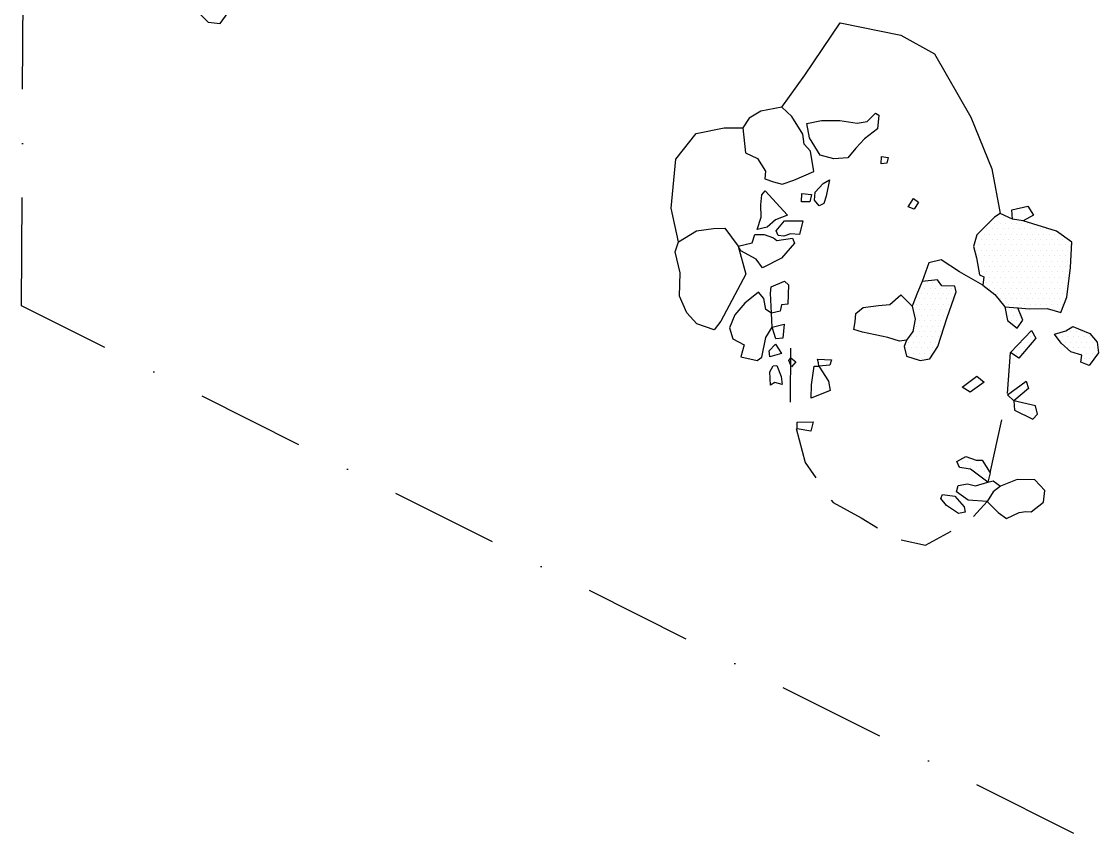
# Model space of a CAD drawing. Header units: metres. Extents: x -1494 to -1229, y -1520 to -1042.
# Drawn here: x -1494.4 to -1245.4, y -1519.8 to -1332.1 of the extents above; entities that cross this region are included whole.
import ezdxf

# ---------------------------------------------------------------- set-up
doc = ezdxf.new("R2010")
doc.units = ezdxf.units.M
doc.header["$LTSCALE"] = 25
doc.header["$MEASUREMENT"] = 0
doc.linetypes.add('GESTRICHELT', pattern=[0.75, 0.5, -0.25])
doc.linetypes.add('STRICHPUNKTX2', pattern=[2, 1, -0.5, 0, -0.5])
doc.layers.get('0').update_dxf_attribs({"linetype": 'CONTINUOUS'})
for name, color, linetype in [('BEFUND', 1, 'CONTINUOUS'), ('BEFUND_UNSICHER', 1, 'GESTRICHELT'), ('GRABUNGSGRENZE', 3, 'STRICHPUNKTX2'), ('STEINE', 4, 'CONTINUOUS'), ('STEINESCHRAFF', 4, 'CONTINUOUS')]:
    doc.layers.add(name, color=color, linetype=linetype)

# ---------------------------------------------------------------- blocks, each defined once
blk = doc.blocks.new('*X5')
at = {"color": 0}
for p, q in [((-1270.625, -1378.75), (-1270.625, -1378.75)), ((-1269.375, -1378.75), (-1269.375, -1378.75)), ((-1268.75, -1377.5), (-1268.75, -1377.5)), ((-1268.125, -1378.75), (-1268.125, -1378.75)), ((-1267.5, -1377.5), (-1267.5, -1377.5)), ((-1266.875, -1378.75), (-1266.875, -1378.75)), ((-1266.25, -1377.5), (-1266.25, -1377.5)), ((-1265.625, -1378.75), (-1265.625, -1378.75)), ((-1264.375, -1378.75), (-1264.375, -1378.75)), ((-1263.125, -1378.75), (-1263.125, -1378.75)), ((-1261.875, -1378.75), (-1261.875, -1378.75)), ((-1273.125, -1381.25), (-1273.125, -1381.25)), ((-1271.875, -1381.25), (-1271.875, -1381.25)), ((-1271.25, -1380), (-1271.25, -1380)), ((-1270.625, -1381.25), (-1270.625, -1381.25)), ((-1270, -1380), (-1270, -1380)), ((-1269.375, -1381.25), (-1269.375, -1381.25)), ((-1268.75, -1380), (-1268.75, -1380)), ((-1268.125, -1381.25), (-1268.125, -1381.25)), ((-1267.5, -1380), (-1267.5, -1380)), ((-1266.875, -1381.25), (-1266.875, -1381.25)), ((-1266.25, -1380), (-1266.25, -1380)), ((-1265.625, -1381.25), (-1265.625, -1381.25)), ((-1265, -1380), (-1265, -1380)), ((-1264.375, -1381.25), (-1264.375, -1381.25)), ((-1263.75, -1380), (-1263.75, -1380)), ((-1263.125, -1381.25), (-1263.125, -1381.25)), ((-1262.5, -1380), (-1262.5, -1380)), ((-1261.875, -1381.25), (-1261.875, -1381.25)), ((-1261.25, -1380), (-1261.25, -1380)), ((-1260.625, -1381.25), (-1260.625, -1381.25)), ((-1260, -1380), (-1260, -1380)), ((-1259.375, -1381.25), (-1259.375, -1381.25)), ((-1258.75, -1380), (-1258.75, -1380)), ((-1258.125, -1381.25), (-1258.125, -1381.25)), ((-1257.5, -1380), (-1257.5, -1380)), ((-1256.875, -1381.25), (-1256.875, -1381.25)), ((-1255.625, -1381.25), (-1255.625, -1381.25)), ((-1254.375, -1381.25), (-1254.375, -1381.25)), ((-1273.75, -1382.5), (-1273.75, -1382.5)), ((-1273.125, -1383.75), (-1273.125, -1383.75)), ((-1272.5, -1382.5), (-1272.5, -1382.5)), ((-1271.875, -1383.75), (-1271.875, -1383.75)), ((-1271.25, -1382.5), (-1271.25, -1382.5)), ((-1270.625, -1383.75), (-1270.625, -1383.75)), ((-1270, -1382.5), (-1270, -1382.5)), ((-1269.375, -1383.75), (-1269.375, -1383.75)), ((-1268.75, -1382.5), (-1268.75, -1382.5)), ((-1268.125, -1383.75), (-1268.125, -1383.75)), ((-1267.5, -1382.5), (-1267.5, -1382.5)), ((-1266.875, -1383.75), (-1266.875, -1383.75)), ((-1266.25, -1382.5), (-1266.25, -1382.5)), ((-1265.625, -1383.75), (-1265.625, -1383.75)), ((-1265, -1382.5), (-1265, -1382.5)), ((-1264.375, -1383.75), (-1264.375, -1383.75)), ((-1263.75, -1382.5), (-1263.75, -1382.5)), ((-1263.125, -1383.75), (-1263.125, -1383.75)), ((-1262.5, -1382.5), (-1262.5, -1382.5)), ((-1261.875, -1383.75), (-1261.875, -1383.75)), ((-1261.25, -1382.5), (-1261.25, -1382.5)), ((-1260.625, -1383.75), (-1260.625, -1383.75)), ((-1260, -1382.5), (-1260, -1382.5)), ((-1259.375, -1383.75), (-1259.375, -1383.75)), ((-1258.75, -1382.5), (-1258.75, -1382.5)), ((-1258.125, -1383.75), (-1258.125, -1383.75)), ((-1257.5, -1382.5), (-1257.5, -1382.5)), ((-1256.875, -1383.75), (-1256.875, -1383.75)), ((-1256.25, -1382.5), (-1256.25, -1382.5)), ((-1255.625, -1383.75), (-1255.625, -1383.75)), ((-1255, -1382.5), (-1255, -1382.5)), ((-1254.375, -1383.75), (-1254.375, -1383.75)), ((-1253.75, -1382.5), (-1253.75, -1382.5)), ((-1253.125, -1383.75), (-1253.125, -1383.75)), ((-1252.5, -1382.5), (-1252.5, -1382.5)), ((-1251.875, -1383.75), (-1251.875, -1383.75)), ((-1273.75, -1385), (-1273.75, -1385)), ((-1273.125, -1386.25), (-1273.125, -1386.25)), ((-1272.5, -1385), (-1272.5, -1385)), ((-1271.875, -1386.25), (-1271.875, -1386.25)), ((-1271.25, -1385), (-1271.25, -1385)), ((-1270.625, -1386.25), (-1270.625, -1386.25)), ((-1270, -1385), (-1270, -1385)), ((-1269.375, -1386.25), (-1269.375, -1386.25)), ((-1268.75, -1385), (-1268.75, -1385)), ((-1268.125, -1386.25), (-1268.125, -1386.25)), ((-1267.5, -1385), (-1267.5, -1385)), ((-1266.875, -1386.25), (-1266.875, -1386.25)), ((-1266.25, -1385), (-1266.25, -1385)), ((-1265.625, -1386.25), (-1265.625, -1386.25)), ((-1265, -1385), (-1265, -1385)), ((-1264.375, -1386.25), (-1264.375, -1386.25)), ((-1263.75, -1385), (-1263.75, -1385)), ((-1263.125, -1386.25), (-1263.125, -1386.25)), ((-1262.5, -1385), (-1262.5, -1385)), ((-1261.875, -1386.25), (-1261.875, -1386.25)), ((-1261.25, -1385), (-1261.25, -1385)), ((-1260.625, -1386.25), (-1260.625, -1386.25)), ((-1260, -1385), (-1260, -1385)), ((-1259.375, -1386.25), (-1259.375, -1386.25)), ((-1258.75, -1385), (-1258.75, -1385)), ((-1258.125, -1386.25), (-1258.125, -1386.25)), ((-1257.5, -1385), (-1257.5, -1385)), ((-1256.875, -1386.25), (-1256.875, -1386.25)), ((-1256.25, -1385), (-1256.25, -1385)), ((-1255.625, -1386.25), (-1255.625, -1386.25)), ((-1255, -1385), (-1255, -1385)), ((-1254.375, -1386.25), (-1254.375, -1386.25)), ((-1253.75, -1385), (-1253.75, -1385)), ((-1253.125, -1386.25), (-1253.125, -1386.25)), ((-1252.5, -1385), (-1252.5, -1385)), ((-1251.875, -1386.25), (-1251.875, -1386.25)), ((-1273.125, -1388.75), (-1273.125, -1388.75)), ((-1272.5, -1387.5), (-1272.5, -1387.5)), ((-1271.875, -1388.75), (-1271.875, -1388.75)), ((-1271.25, -1387.5), (-1271.25, -1387.5)), ((-1270.625, -1388.75), (-1270.625, -1388.75)), ((-1270, -1387.5), (-1270, -1387.5)), ((-1269.375, -1388.75), (-1269.375, -1388.75)), ((-1268.75, -1387.5), (-1268.75, -1387.5)), ((-1268.125, -1388.75), (-1268.125, -1388.75)), ((-1267.5, -1387.5), (-1267.5, -1387.5)), ((-1266.875, -1388.75), (-1266.875, -1388.75)), ((-1266.25, -1387.5), (-1266.25, -1387.5)), ((-1265.625, -1388.75), (-1265.625, -1388.75)), ((-1265, -1387.5), (-1265, -1387.5)), ((-1264.375, -1388.75), (-1264.375, -1388.75)), ((-1263.75, -1387.5), (-1263.75, -1387.5)), ((-1263.125, -1388.75), (-1263.125, -1388.75)), ((-1262.5, -1387.5), (-1262.5, -1387.5)), ((-1261.875, -1388.75), (-1261.875, -1388.75)), ((-1261.25, -1387.5), (-1261.25, -1387.5)), ((-1260.625, -1388.75), (-1260.625, -1388.75)), ((-1260, -1387.5), (-1260, -1387.5)), ((-1259.375, -1388.75), (-1259.375, -1388.75)), ((-1258.75, -1387.5), (-1258.75, -1387.5)), ((-1258.125, -1388.75), (-1258.125, -1388.75)), ((-1257.5, -1387.5), (-1257.5, -1387.5)), ((-1256.875, -1388.75), (-1256.875, -1388.75)), ((-1256.25, -1387.5), (-1256.25, -1387.5)), ((-1255.625, -1388.75), (-1255.625, -1388.75)), ((-1255, -1387.5), (-1255, -1387.5)), ((-1254.375, -1388.75), (-1254.375, -1388.75)), ((-1253.75, -1387.5), (-1253.75, -1387.5)), ((-1253.125, -1388.75), (-1253.125, -1388.75)), ((-1252.5, -1387.5), (-1252.5, -1387.5)), ((-1272.5, -1390), (-1272.5, -1390)), ((-1271.875, -1391.25), (-1271.875, -1391.25)), ((-1271.25, -1390), (-1271.25, -1390)), ((-1270.625, -1391.25), (-1270.625, -1391.25)), ((-1270, -1390), (-1270, -1390)), ((-1269.375, -1391.25), (-1269.375, -1391.25)), ((-1268.75, -1390), (-1268.75, -1390)), ((-1268.125, -1391.25), (-1268.125, -1391.25)), ((-1267.5, -1390), (-1267.5, -1390)), ((-1266.875, -1391.25), (-1266.875, -1391.25)), ((-1266.25, -1390), (-1266.25, -1390)), ((-1265.625, -1391.25), (-1265.625, -1391.25)), ((-1265, -1390), (-1265, -1390)), ((-1264.375, -1391.25), (-1264.375, -1391.25)), ((-1263.75, -1390), (-1263.75, -1390)), ((-1263.125, -1391.25), (-1263.125, -1391.25)), ((-1262.5, -1390), (-1262.5, -1390)), ((-1261.875, -1391.25), (-1261.875, -1391.25)), ((-1261.25, -1390), (-1261.25, -1390)), ((-1260.625, -1391.25), (-1260.625, -1391.25)), ((-1260, -1390), (-1260, -1390)), ((-1259.375, -1391.25), (-1259.375, -1391.25)), ((-1258.75, -1390), (-1258.75, -1390)), ((-1258.125, -1391.25), (-1258.125, -1391.25)), ((-1257.5, -1390), (-1257.5, -1390)), ((-1256.875, -1391.25), (-1256.875, -1391.25)), ((-1256.25, -1390), (-1256.25, -1390)), ((-1255.625, -1391.25), (-1255.625, -1391.25)), ((-1255, -1390), (-1255, -1390)), ((-1254.375, -1391.25), (-1254.375, -1391.25)), ((-1253.75, -1390), (-1253.75, -1390)), ((-1253.125, -1391.25), (-1253.125, -1391.25)), ((-1252.5, -1390), (-1252.5, -1390)), ((-1286.25, -1392.5), (-1286.25, -1392.5)), ((-1285.625, -1393.75), (-1285.625, -1393.75)), ((-1285, -1392.5), (-1285, -1392.5)), ((-1284.375, -1393.75), (-1284.375, -1393.75)), ((-1283.75, -1392.5), (-1283.75, -1392.5)), ((-1283.125, -1393.75), (-1283.125, -1393.75)), ((-1282.5, -1392.5), (-1282.5, -1392.5)), ((-1281.875, -1393.75), (-1281.875, -1393.75)), ((-1280.625, -1393.75), (-1280.625, -1393.75)), ((-1279.375, -1393.75), (-1279.375, -1393.75)), ((-1271.25, -1392.5), (-1271.25, -1392.5)), ((-1270.625, -1393.75), (-1270.625, -1393.75)), ((-1270, -1392.5), (-1270, -1392.5)), ((-1269.375, -1393.75), (-1269.375, -1393.75)), ((-1268.75, -1392.5), (-1268.75, -1392.5)), ((-1268.125, -1393.75), (-1268.125, -1393.75)), ((-1267.5, -1392.5), (-1267.5, -1392.5)), ((-1266.875, -1393.75), (-1266.875, -1393.75)), ((-1266.25, -1392.5), (-1266.25, -1392.5)), ((-1265.625, -1393.75), (-1265.625, -1393.75)), ((-1265, -1392.5), (-1265, -1392.5)), ((-1264.375, -1393.75), (-1264.375, -1393.75)), ((-1263.75, -1392.5), (-1263.75, -1392.5)), ((-1263.125, -1393.75), (-1263.125, -1393.75)), ((-1262.5, -1392.5), (-1262.5, -1392.5)), ((-1261.875, -1393.75), (-1261.875, -1393.75)), ((-1261.25, -1392.5), (-1261.25, -1392.5)), ((-1260.625, -1393.75), (-1260.625, -1393.75)), ((-1260, -1392.5), (-1260, -1392.5)), ((-1259.375, -1393.75), (-1259.375, -1393.75)), ((-1258.75, -1392.5), (-1258.75, -1392.5)), ((-1258.125, -1393.75), (-1258.125, -1393.75)), ((-1257.5, -1392.5), (-1257.5, -1392.5)), ((-1256.875, -1393.75), (-1256.875, -1393.75)), ((-1256.25, -1392.5), (-1256.25, -1392.5)), ((-1255.625, -1393.75), (-1255.625, -1393.75)), ((-1255, -1392.5), (-1255, -1392.5)), ((-1254.375, -1393.75), (-1254.375, -1393.75)), ((-1253.75, -1392.5), (-1253.75, -1392.5)), ((-1253.125, -1393.75), (-1253.125, -1393.75)), ((-1252.5, -1392.5), (-1252.5, -1392.5)), ((-1286.875, -1396.25), (-1286.875, -1396.25)), ((-1286.25, -1395), (-1286.25, -1395)), ((-1285.625, -1396.25), (-1285.625, -1396.25)), ((-1285, -1395), (-1285, -1395)), ((-1284.375, -1396.25), (-1284.375, -1396.25)), ((-1283.75, -1395), (-1283.75, -1395)), ((-1283.125, -1396.25), (-1283.125, -1396.25)), ((-1282.5, -1395), (-1282.5, -1395)), ((-1281.875, -1396.25), (-1281.875, -1396.25)), ((-1281.25, -1395), (-1281.25, -1395)), ((-1280.625, -1396.25), (-1280.625, -1396.25)), ((-1280, -1395), (-1280, -1395)), ((-1279.375, -1396.25), (-1279.375, -1396.25)), ((-1278.75, -1395), (-1278.75, -1395)), ((-1268.75, -1395), (-1268.75, -1395)), ((-1268.125, -1396.25), (-1268.125, -1396.25)), ((-1267.5, -1395), (-1267.5, -1395)), ((-1266.875, -1396.25), (-1266.875, -1396.25)), ((-1266.25, -1395), (-1266.25, -1395)), ((-1265.625, -1396.25), (-1265.625, -1396.25)), ((-1265, -1395), (-1265, -1395)), ((-1264.375, -1396.25), (-1264.375, -1396.25)), ((-1263.75, -1395), (-1263.75, -1395)), ((-1263.125, -1396.25), (-1263.125, -1396.25)), ((-1262.5, -1395), (-1262.5, -1395)), ((-1261.875, -1396.25), (-1261.875, -1396.25)), ((-1261.25, -1395), (-1261.25, -1395)), ((-1260.625, -1396.25), (-1260.625, -1396.25)), ((-1260, -1395), (-1260, -1395)), ((-1259.375, -1396.25), (-1259.375, -1396.25)), ((-1258.75, -1395), (-1258.75, -1395)), ((-1258.125, -1396.25), (-1258.125, -1396.25)), ((-1257.5, -1395), (-1257.5, -1395)), ((-1256.875, -1396.25), (-1256.875, -1396.25)), ((-1256.25, -1395), (-1256.25, -1395)), ((-1255.625, -1396.25), (-1255.625, -1396.25)), ((-1255, -1395), (-1255, -1395)), ((-1254.375, -1396.25), (-1254.375, -1396.25)), ((-1253.75, -1395), (-1253.75, -1395)), ((-1253.125, -1396.25), (-1253.125, -1396.25)), ((-1288.125, -1398.75), (-1288.125, -1398.75)), ((-1287.5, -1397.5), (-1287.5, -1397.5)), ((-1286.875, -1398.75), (-1286.875, -1398.75)), ((-1286.25, -1397.5), (-1286.25, -1397.5)), ((-1285.625, -1398.75), (-1285.625, -1398.75)), ((-1285, -1397.5), (-1285, -1397.5)), ((-1284.375, -1398.75), (-1284.375, -1398.75)), ((-1283.75, -1397.5), (-1283.75, -1397.5)), ((-1283.125, -1398.75), (-1283.125, -1398.75)), ((-1282.5, -1397.5), (-1282.5, -1397.5)), ((-1281.875, -1398.75), (-1281.875, -1398.75)), ((-1281.25, -1397.5), (-1281.25, -1397.5)), ((-1280.625, -1398.75), (-1280.625, -1398.75)), ((-1280, -1397.5), (-1280, -1397.5)), ((-1267.5, -1397.5), (-1267.5, -1397.5)), ((-1266.875, -1398.75), (-1266.875, -1398.75)), ((-1266.25, -1397.5), (-1266.25, -1397.5)), ((-1265.625, -1398.75), (-1265.625, -1398.75)), ((-1265, -1397.5), (-1265, -1397.5)), ((-1264.375, -1398.75), (-1264.375, -1398.75)), ((-1263.75, -1397.5), (-1263.75, -1397.5)), ((-1262.5, -1397.5), (-1262.5, -1397.5)), ((-1261.25, -1397.5), (-1261.25, -1397.5)), ((-1260, -1397.5), (-1260, -1397.5)), ((-1258.75, -1397.5), (-1258.75, -1397.5)), ((-1257.5, -1397.5), (-1257.5, -1397.5)), ((-1256.25, -1397.5), (-1256.25, -1397.5)), ((-1255.625, -1398.75), (-1255.625, -1398.75)), ((-1255, -1397.5), (-1255, -1397.5)), ((-1254.375, -1398.75), (-1254.375, -1398.75)), ((-1253.75, -1397.5), (-1253.75, -1397.5)), ((-1287.5, -1400), (-1287.5, -1400)), ((-1286.875, -1401.25), (-1286.875, -1401.25)), ((-1286.25, -1400), (-1286.25, -1400)), ((-1285.625, -1401.25), (-1285.625, -1401.25)), ((-1285, -1400), (-1285, -1400)), ((-1284.375, -1401.25), (-1284.375, -1401.25)), ((-1283.75, -1400), (-1283.75, -1400)), ((-1283.125, -1401.25), (-1283.125, -1401.25)), ((-1282.5, -1400), (-1282.5, -1400)), ((-1281.875, -1401.25), (-1281.875, -1401.25)), ((-1281.25, -1400), (-1281.25, -1400)), ((-1280.625, -1401.25), (-1280.625, -1401.25)), ((-1266.25, -1400), (-1266.25, -1400)), ((-1265.625, -1401.25), (-1265.625, -1401.25)), ((-1265, -1400), (-1265, -1400)), ((-1264.375, -1401.25), (-1264.375, -1401.25)), ((-1263.75, -1400), (-1263.75, -1400)), ((-1263.125, -1401.25), (-1263.125, -1401.25)), ((-1288.125, -1403.75), (-1288.125, -1403.75)), ((-1287.5, -1402.5), (-1287.5, -1402.5)), ((-1286.875, -1403.75), (-1286.875, -1403.75)), ((-1286.25, -1402.5), (-1286.25, -1402.5)), ((-1285.625, -1403.75), (-1285.625, -1403.75)), ((-1285, -1402.5), (-1285, -1402.5)), ((-1284.375, -1403.75), (-1284.375, -1403.75)), ((-1283.75, -1402.5), (-1283.75, -1402.5)), ((-1283.125, -1403.75), (-1283.125, -1403.75)), ((-1282.5, -1402.5), (-1282.5, -1402.5)), ((-1281.875, -1403.75), (-1281.875, -1403.75)), ((-1281.25, -1402.5), (-1281.25, -1402.5)), ((-1253.125, -1403.75), (-1253.125, -1403.75)), ((-1251.875, -1403.75), (-1251.875, -1403.75)), ((-1250.625, -1403.75), (-1250.625, -1403.75)), ((-1249.375, -1403.75), (-1249.375, -1403.75)), ((-1289.375, -1406.25), (-1289.375, -1406.25)), ((-1288.75, -1405), (-1288.75, -1405)), ((-1288.125, -1406.25), (-1288.125, -1406.25)), ((-1287.5, -1405), (-1287.5, -1405)), ((-1286.875, -1406.25), (-1286.875, -1406.25)), ((-1286.25, -1405), (-1286.25, -1405)), ((-1285.625, -1406.25), (-1285.625, -1406.25)), ((-1285, -1405), (-1285, -1405)), ((-1284.375, -1406.25), (-1284.375, -1406.25)), ((-1283.75, -1405), (-1283.75, -1405)), ((-1283.125, -1406.25), (-1283.125, -1406.25)), ((-1282.5, -1405), (-1282.5, -1405)), ((-1263.125, -1406.25), (-1263.125, -1406.25)), ((-1261.875, -1406.25), (-1261.875, -1406.25)), ((-1261.25, -1405), (-1261.25, -1405)), ((-1255, -1405), (-1255, -1405)), ((-1253.75, -1405), (-1253.75, -1405)), ((-1253.125, -1406.25), (-1253.125, -1406.25)), ((-1252.5, -1405), (-1252.5, -1405)), ((-1251.875, -1406.25), (-1251.875, -1406.25)), ((-1251.25, -1405), (-1251.25, -1405)), ((-1250.625, -1406.25), (-1250.625, -1406.25)), ((-1250, -1405), (-1250, -1405)), ((-1249.375, -1406.25), (-1249.375, -1406.25)), ((-1248.75, -1405), (-1248.75, -1405)), ((-1248.125, -1406.25), (-1248.125, -1406.25)), ((-1247.5, -1405), (-1247.5, -1405)), ((-1246.875, -1406.25), (-1246.875, -1406.25)), ((-1290, -1407.5), (-1290, -1407.5)), ((-1289.375, -1408.75), (-1289.375, -1408.75)), ((-1288.75, -1407.5), (-1288.75, -1407.5)), ((-1288.125, -1408.75), (-1288.125, -1408.75)), ((-1287.5, -1407.5), (-1287.5, -1407.5)), ((-1286.875, -1408.75), (-1286.875, -1408.75)), ((-1286.25, -1407.5), (-1286.25, -1407.5)), ((-1285.625, -1408.75), (-1285.625, -1408.75)), ((-1285, -1407.5), (-1285, -1407.5)), ((-1284.375, -1408.75), (-1284.375, -1408.75)), ((-1283.75, -1407.5), (-1283.75, -1407.5)), ((-1265.625, -1408.75), (-1265.625, -1408.75)), ((-1264.375, -1408.75), (-1264.375, -1408.75)), ((-1263.75, -1407.5), (-1263.75, -1407.5)), ((-1263.125, -1408.75), (-1263.125, -1408.75)), ((-1262.5, -1407.5), (-1262.5, -1407.5)), ((-1252.5, -1407.5), (-1252.5, -1407.5)), ((-1251.25, -1407.5), (-1251.25, -1407.5)), ((-1250.625, -1408.75), (-1250.625, -1408.75)), ((-1250, -1407.5), (-1250, -1407.5)), ((-1249.375, -1408.75), (-1249.375, -1408.75)), ((-1248.75, -1407.5), (-1248.75, -1407.5)), ((-1248.125, -1408.75), (-1248.125, -1408.75)), ((-1247.5, -1407.5), (-1247.5, -1407.5)), ((-1246.875, -1408.75), (-1246.875, -1408.75)), ((-1246.25, -1407.5), (-1246.25, -1407.5)), ((-1245.625, -1408.75), (-1245.625, -1408.75)), ((-1287.5, -1410), (-1287.5, -1410)), ((-1286.25, -1410), (-1286.25, -1410)), ((-1285, -1410), (-1285, -1410)), ((-1248.75, -1410), (-1248.75, -1410)), ((-1248.125, -1411.25), (-1248.125, -1411.25)), ((-1247.5, -1410), (-1247.5, -1410)), ((-1277.5, -1435), (-1277.5, -1435)), ((-1276.875, -1433.75), (-1276.875, -1433.75)), ((-1276.25, -1435), (-1276.25, -1435)), ((-1275.625, -1433.75), (-1275.625, -1433.75)), ((-1275, -1435), (-1275, -1435)), ((-1274.375, -1433.75), (-1274.375, -1433.75)), ((-1273.75, -1435), (-1273.75, -1435)), ((-1273.125, -1433.75), (-1273.125, -1433.75)), ((-1272.5, -1435), (-1272.5, -1435)), ((-1273.125, -1436.25), (-1273.125, -1436.25)), ((-1271.875, -1436.25), (-1271.875, -1436.25)), ((-1271.25, -1437.5), (-1271.25, -1437.5)), ((-1270.625, -1436.25), (-1270.625, -1436.25))]:
    blk.add_line(p, q, dxfattribs=at)

msp = doc.modelspace()

# ---------------------------------------------------------------- linework, layer by layer
at = {"layer": 'BEFUND'}
for points in [[(-1460.32, -1317.62), (-1459.09, -1322.42), (-1457.36, -1325.88), (-1451.24, -1332.26), (-1448.48, -1332.51), (-1445.37, -1328.28), (-1440.99, -1325.37), (-1434.87, -1319.96), (-1428.86, -1315.98)], [(-1318.66, -1351.91), (-1313.28, -1344.52), (-1305.14, -1332.37), (-1291.16, -1335.28), (-1283.35, -1339.59), (-1274.94, -1354.21), (-1270.08, -1366.14), (-1268.15, -1376.51)], [(-1342.5, -1383.01), (-1344.19, -1375.24), (-1343.16, -1363.93), (-1338.45, -1357.97), (-1331.96, -1356.66), (-1327.63, -1356.65)], [(-1272.15, -1393.09), (-1277.57, -1389.97), (-1281.82, -1387.17), (-1284.68, -1387.86), (-1286.16, -1392.22)]]:
    msp.add_lwpolyline(points, dxfattribs=at)
at = {"layer": 'BEFUND_UNSICHER', "flags": 128}
for points in [[(-1316.66, -1407.6), (-1316.7, -1421.01), (-1313.22, -1434.09), (-1306.79, -1443.34), (-1300.3, -1446.82), (-1292.4, -1451.65), (-1285.44, -1453.2), (-1275.33, -1447.7), (-1271.2, -1443.1)], [(-1270.47, -1436.44), (-1266.51, -1418.38), (-1265.79, -1408.65)]]:
    msp.add_lwpolyline(points, dxfattribs=at)
at = {"layer": 'GRABUNGSGRENZE'}
msp.add_lwpolyline([(-1251.18, -1519.84), (-1494.35, -1397.8), (-1492.58, -1041.97)], dxfattribs=at)
at = {"layer": 'STEINE'}
for points in [[(-1311.27, -1366.77), (-1312.04, -1362.07), (-1313.5, -1360.43), (-1313.78, -1358.13), (-1316.29, -1354.07), (-1318.66, -1351.91), (-1323.46, -1352.82), (-1326.18, -1354.43), (-1327.63, -1356.65), (-1327.03, -1362.47), (-1324.24, -1363.78), (-1322.44, -1366.7), (-1322.56, -1368.48), (-1320.53, -1369.17), (-1318.54, -1369.7), (-1315.88, -1368.76), (-1311.27, -1366.77)], [(-1312.84, -1355.69), (-1309.46, -1355.01), (-1305.23, -1354.96), (-1301.21, -1355.56), (-1298.91, -1355.18), (-1297.01, -1353.31), (-1296.2, -1353.78), (-1296.49, -1356.89), (-1299.52, -1359.2), (-1301.53, -1361.37), (-1303.35, -1363.57), (-1306.6, -1363.86), (-1309.75, -1363.01), (-1312.21, -1359.01), (-1312.84, -1355.69)], [(-1295.65, -1364.99), (-1295.6, -1363.31), (-1294.02, -1363.56), (-1294.37, -1364.84), (-1295.65, -1364.99)], [(-1309.97, -1374.69), (-1311.1, -1373.36), (-1310.89, -1371.52), (-1309.11, -1369.54), (-1307.58, -1368.72), (-1308.39, -1372.49), (-1308.96, -1374.18), (-1309.97, -1374.69)], [(-1324.3, -1380.2), (-1323.38, -1377.29), (-1323.49, -1374.49), (-1323.23, -1372.14), (-1322.52, -1371.22), (-1317.32, -1376.83), (-1320.12, -1377.95), (-1322.01, -1379.64), (-1324.3, -1380.2)], [(-1314.05, -1373.82), (-1314, -1371.83), (-1311.76, -1372.09), (-1312.17, -1373.82), (-1314.05, -1373.82)], [(-1289.43, -1374.93), (-1288.2, -1373.05), (-1287.08, -1373.86), (-1288.05, -1375.49), (-1289.43, -1374.93)], [(-1265.31, -1377.82), (-1265.49, -1375.67), (-1261.81, -1374.79), (-1260.5, -1376.85), (-1262.86, -1378.2)], [(-1319.92, -1380.5), (-1317.98, -1378.16), (-1313.75, -1378.21), (-1314.51, -1381.37), (-1316.65, -1381.21), (-1318.18, -1381.73), (-1319.51, -1381.57), (-1319.92, -1380.5)], [(-1254.17, -1399.4), (-1252.76, -1395.84), (-1251.92, -1388.97), (-1251.6, -1383.11), (-1255.14, -1380.53), (-1262.86, -1378.2), (-1265.31, -1377.82), (-1268.15, -1376.51), (-1269.48, -1377.31), (-1273.55, -1381.4), (-1274.3, -1384.14), (-1273.61, -1386.75), (-1272.94, -1390.63), (-1271.92, -1391.15), (-1272.15, -1393.09), (-1269.42, -1395.21), (-1267.1, -1398.04), (-1264.05, -1398.32), (-1261.4, -1398.56), (-1257.32, -1398.45), (-1254.17, -1399.4), (-1254.17, -1399.4)], [(-1334.24, -1403.4), (-1338.27, -1402.03), (-1340.61, -1399.43), (-1342.25, -1395.6), (-1342.15, -1390.2), (-1343.32, -1385.35), (-1342.5, -1383.01), (-1338.32, -1380.46), (-1334.4, -1379.95), (-1331.8, -1379.89), (-1328.69, -1384.02), (-1326.95, -1390.5), (-1332.76, -1401.41), (-1334.24, -1403.4)], [(-1328.69, -1384.02), (-1325.52, -1383.26), (-1324.86, -1381.32), (-1322.72, -1381.32), (-1320.58, -1382.08), (-1319.76, -1382.75), (-1316.14, -1382.18), (-1315.68, -1383.36), (-1318.69, -1386.82), (-1323.13, -1389.02), (-1324.55, -1387.03), (-1328.07, -1385.15), (-1328.69, -1384.02)], [(-1320.98, -1399.52), (-1321.24, -1394.88), (-1321.08, -1393.4), (-1318.03, -1392.13), (-1317.11, -1392.99), (-1317.21, -1397.43), (-1318.69, -1397.58), (-1319.04, -1399.06), (-1320.98, -1399.52)], [(-1289.82, -1405.78), (-1290.35, -1407.22), (-1289.81, -1409.47), (-1286.66, -1410.47), (-1284.41, -1410.08), (-1282.55, -1407.25), (-1280.39, -1400.54), (-1278.33, -1394.6), (-1278.68, -1393.32), (-1281.68, -1393.19), (-1282.69, -1391.8), (-1286.16, -1392.22), (-1287.31, -1394.76), (-1288.5, -1397.88)], [(-1323.99, -1394.68), (-1327.15, -1397.23), (-1329.5, -1399.93), (-1330.72, -1402.94), (-1329.95, -1405.44), (-1327.35, -1406.82), (-1328.12, -1409.62), (-1324.34, -1410.44), (-1323.27, -1409.72), (-1322.3, -1405.18), (-1320.83, -1402.73), (-1320.98, -1399.52), (-1322.36, -1398.66), (-1322.77, -1396.11), (-1323.99, -1394.68)], [(-1328.43, -1394.22), (-1328.43, -1394.22)], [(-1302.01, -1403.29), (-1301.65, -1401.5), (-1301.5, -1399.57), (-1299.82, -1398.24), (-1296.3, -1397.73), (-1293.65, -1397.52), (-1291.15, -1395.28), (-1288.5, -1397.88), (-1287.78, -1400.94), (-1288.34, -1403.74), (-1289.82, -1405.78), (-1291.45, -1405.99), (-1294.11, -1405.17), (-1300.02, -1403.9), (-1302.01, -1403.29)], [(-1267.1, -1398.04), (-1266.47, -1401.2), (-1264.25, -1403.01), (-1262.91, -1401.14), (-1264.05, -1398.32)], [(-1320.01, -1405.49), (-1320.83, -1402.73), (-1318.12, -1402.07), (-1318.38, -1405.33), (-1320.01, -1405.49)], [(-1265.79, -1408.65), (-1260.89, -1403.51), (-1259.94, -1405.3), (-1263.87, -1409.95), (-1265.79, -1408.65)], [(-1249.33, -1409.24), (-1251.87, -1408.5), (-1254.09, -1406.48), (-1255.6, -1404.38), (-1252.99, -1403.59), (-1251.4, -1402.59), (-1247.44, -1404.21), (-1245.73, -1406.22), (-1245.45, -1408.67), (-1247.57, -1411.65), (-1249.55, -1410.82), (-1249.33, -1409.24)], [(-1321.44, -1409.62), (-1321.59, -1408.24), (-1320.06, -1406.71), (-1318.73, -1408.85), (-1321.44, -1409.62)], [(-1316.39, -1411.91), (-1317, -1410.48), (-1316.54, -1409.82), (-1315.37, -1410.79), (-1316.39, -1411.91)], [(-1310.12, -1411.04), (-1310.37, -1410.13), (-1307.16, -1410.28), (-1307.52, -1411.55), (-1310.06, -1411.76), (-1310.12, -1411.04)], [(-1321.28, -1416.15), (-1321.38, -1413.09), (-1320.62, -1411.71), (-1319.75, -1411.66), (-1318.78, -1414.16), (-1318.58, -1415.99), (-1320.21, -1415.53), (-1321.28, -1416.15)], [(-1311.85, -1419.15), (-1311.8, -1416.09), (-1311.14, -1411.76), (-1310.06, -1411.76), (-1307.87, -1415.22), (-1307.46, -1417.42), (-1311.85, -1419.15)], [(-1275.13, -1417.81), (-1276.97, -1416.64), (-1273.55, -1414.09), (-1271.87, -1415.47), (-1275.13, -1417.81)], [(-1264.99, -1419.83), (-1266.51, -1418.38), (-1262.14, -1415.22), (-1261.6, -1416.91), (-1264.99, -1419.83)], [(-1264.99, -1419.83), (-1264.86, -1421.97), (-1260.65, -1424), (-1259.52, -1422.89), (-1260.01, -1420.95), (-1264.99, -1419.83)], [(-1315.06, -1426.29), (-1315.06, -1424.71), (-1311.39, -1424.66), (-1311.9, -1426.85), (-1315.06, -1426.29)], [(-1275, -1435.57), (-1277.6, -1435.24), (-1278.19, -1433.81), (-1276.09, -1432.66), (-1273.7, -1433.5), (-1272.33, -1433.51), (-1270.47, -1436.44), (-1271, -1438.57), (-1271, -1438.57), (-1275, -1435.57)], [(-1271.2, -1443.1), (-1275.58, -1442.8), (-1278.24, -1440.81), (-1277.88, -1439.38), (-1275.74, -1438.97), (-1273.85, -1439.43), (-1271, -1438.57), (-1269.77, -1438.26), (-1268.09, -1439.53)], [(-1268.09, -1439.53), (-1269.82, -1440.81), (-1271.2, -1443.1), (-1268.65, -1445.65), (-1266.71, -1447.03), (-1263.8, -1445.65), (-1262.27, -1445.4), (-1261, -1445.45), (-1258.14, -1443.25), (-1257.84, -1440.55), (-1260.13, -1438.05), (-1264.21, -1438), (-1268.09, -1439.53)], [(-1277.83, -1445.86), (-1280.58, -1444.02), (-1281.91, -1442.39), (-1281.5, -1441.48), (-1278.64, -1441.83), (-1276.45, -1444.33), (-1276.25, -1445.55), (-1277.83, -1445.86)]]:
    msp.add_lwpolyline(points, dxfattribs=at)

# ---------------------------------------------------------------- block references
at = {"layer": 'STEINESCHRAFF'}
msp.add_blockref('*X5', (0, 0), dxfattribs=at)

doc.saveas('drawing.dxf')
